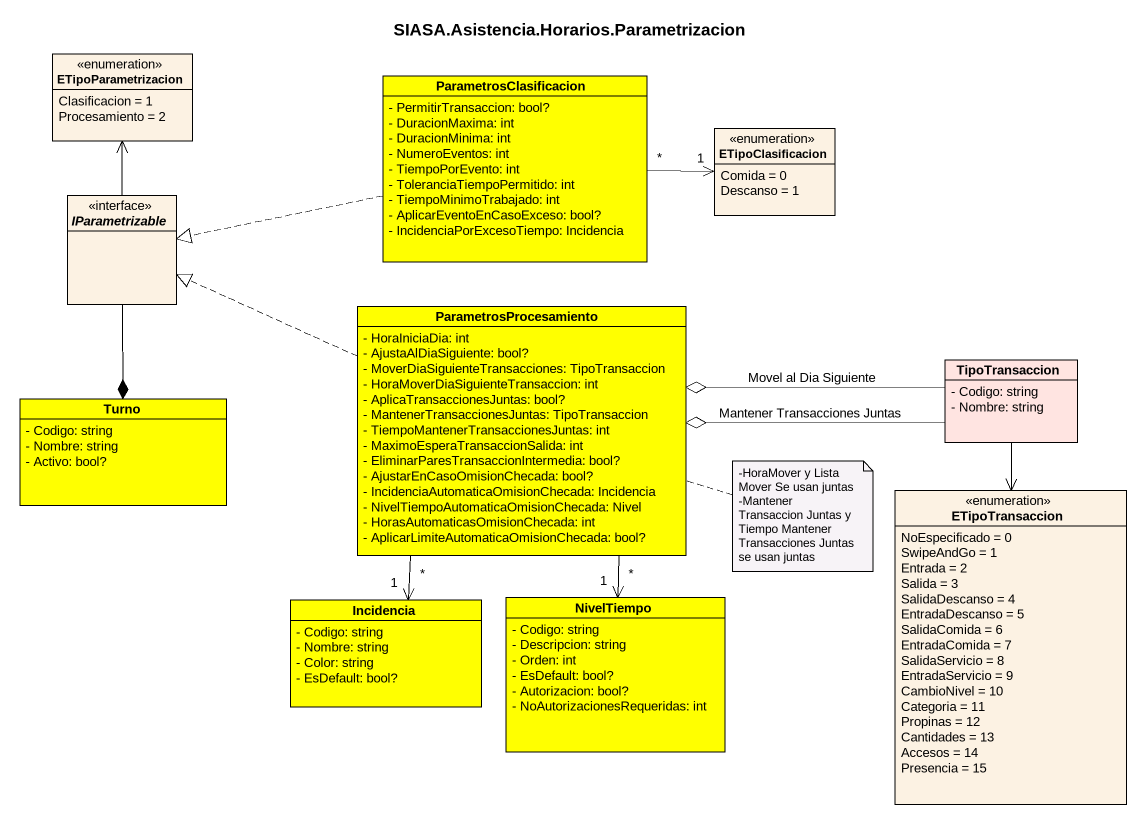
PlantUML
@startuml
title SIASA.Asistencia.Horarios.Parametrizacion
hide circle
hide empty members
skinparam classAttributeIconSize 0
enum ETipoParametrizacion {
  Clasificacion = 1
  Procesamiento = 2
}
class ParametrosClasificacion #FFFF00 {
  - PermitirTransaccion: bool?
  - DuracionMaxima: int
  - DuracionMinima: int
  - NumeroEventos: int
  - TiempoPorEvento: int
  - ToleranciaTiempoPermitido: int
  - TiempoMinimoTrabajado: int
  - AplicarEventoEnCasoExceso: bool?
  - IncidenciaPorExcesoTiempo: Incidencia
}
enum ETipoClasificacion {
  Comida = 0
  Descanso = 1
}
interface IParametrizable
class ParametrosProcesamiento #FFFF00 {
  - HoraIniciaDia: int
  - AjustaAlDiaSiguiente: bool?
  - MoverDiaSiguienteTransacciones: TipoTransaccion
  - HoraMoverDiaSiguienteTransaccion: int
  - AplicaTransaccionesJuntas: bool?
  - MantenerTransaccionesJuntas: TipoTransaccion
  - TiempoMantenerTransaccionesJuntas: int
  - MaximoEsperaTransaccionSalida: int
  - EliminarParesTransaccionIntermedia: bool?
  - AjustarEnCasoOmisionChecada: bool?
  - IncidenciaAutomaticaOmisionChecada: Incidencia
  - NivelTiempoAutomaticaOmisionChecada: Nivel
  - HorasAutomaticasOmisionChecada: int
  - AplicarLimiteAutomaticaOmisionChecada: bool?
}
class Turno #FFFF00 {
  - Codigo: string
  - Nombre: string
  - Activo: bool?
}
class TipoTransaccion #FFE4E1 {
  - Codigo: string
  - Nombre: string
}
enum ETipoTransaccion {
  NoEspecificado = 0
  SwipeAndGo = 1
  Entrada = 2
  Salida = 3
  SalidaDescanso = 4
  EntradaDescanso = 5
  SalidaComida = 6
  EntradaComida = 7
  SalidaServicio = 8
  EntradaServicio = 9
  CambioNivel = 10
  Categoria = 11
  Propinas = 12
  Cantidades = 13
  Accesos = 14
  Presencia = 15
}
class Incidencia #FFFF00 {
  - Codigo: string
  - Nombre: string
  - Color: string
  - EsDefault: bool?
}
class NivelTiempo #FFFF00 {
  - Codigo: string
  - Descripcion: string
  - Orden: int
  - EsDefault: bool?
  - Autorizacion: bool?
  - NoAutorizacionesRequeridas: int
}
ParametrosClasificacion "*" -right-> "1" ETipoClasificacion
ParametrosClasificacion .left.|> IParametrizable
IParametrizable -up-> ETipoParametrizacion
IParametrizable --* Turno
ParametrosProcesamiento .left.|> IParametrizable
ParametrosProcesamiento "*" --> "1" Incidencia
ParametrosProcesamiento "*" --> "1" NivelTiempo
TipoTransaccion -left-o ParametrosProcesamiento : Movel al Dia Siguiente
TipoTransaccion -left-o ParametrosProcesamiento : Mantener Transacciones Juntas
TipoTransaccion --> ETipoTransaccion
note right of ParametrosProcesamiento
  -HoraMover y Lista Mover Se usan juntas
  -Mantener Transaccion Juntas y Tiempo Mantener Transacciones Juntas se usan juntas
end note
@enduml
